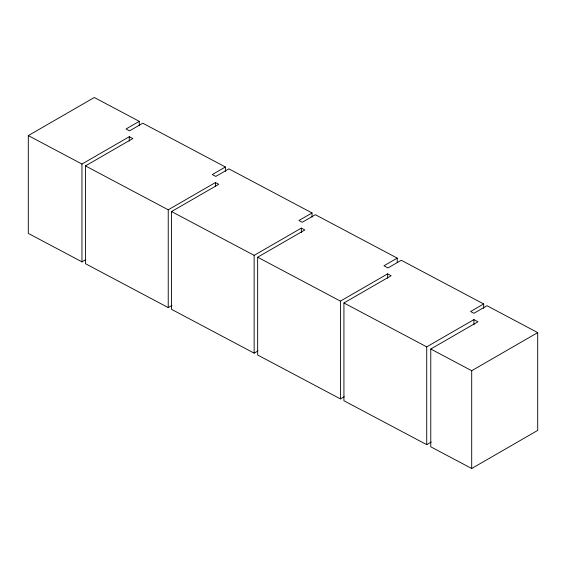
<?xml version="1.0" encoding="UTF-8"?>
<svg xmlns="http://www.w3.org/2000/svg" width="566" height="566" viewBox="0 0 566 566"><rect width="100%" height="100%" fill="white"/><g stroke="black" fill="none" stroke-linecap="round" stroke-linejoin="round"><path stroke-width="0.85" d="M85.763 259.631L81.95 261.839L28.3 233.39L28.3 135.599L94.303 97.494L139.286 121.343L139.286 125.751M139.286 121.343L126.013 129.006L129.515 130.866L142.788 123.204L225.388 166.998L225.388 171.406M28.3 135.599L81.95 164.048L129.274 136.724L132.833 138.55L85.452 165.902L85.452 263.692L168.236 307.593L172.036 305.392M225.388 166.998L212.3 174.561L215.802 176.415L228.89 168.859L312.036 212.95L312.036 217.111M85.452 165.902L168.236 209.802L215.434 182.549L218.752 184.311L171.555 211.557L171.555 309.347L254.148 353.149L257.954 350.948M312.036 212.95L298.947 220.507L302.265 222.268L315.354 214.712L397.212 258.117L397.212 262.525M171.555 211.557L254.148 255.358L301.345 228.105L304.848 229.966L257.65 257.212L257.65 355.002L340.428 398.903L344.234 396.702M397.212 258.117L383.939 265.779L387.993 267.93L401.273 260.268L483.682 303.97L483.682 308.371M257.65 257.212L340.428 301.112L387.625 273.859L391.127 275.72L343.93 302.966L343.93 400.756L426.714 444.657L431.278 442.018M483.682 303.97L470.594 311.526L473.912 313.288L487.001 305.725L537.7 332.61L537.7 430.401L471.697 468.507L430.768 446.807L430.768 349.017L477.966 321.764L473.912 319.613L426.714 346.866L343.93 302.966M430.768 349.017L471.697 370.716L537.7 332.61M473.912 319.613L473.912 324.898M471.697 370.716L471.697 468.507M426.714 346.866L426.714 444.657M387.625 273.859L387.625 278.267M340.428 301.112L340.428 398.903M301.345 228.105L301.345 232.513M254.148 255.358L254.148 353.149M215.434 182.549L215.434 186.072M168.236 209.802L168.236 307.593M129.274 136.724L129.274 141.132M81.95 164.048L81.95 262.086"/></g></svg>
